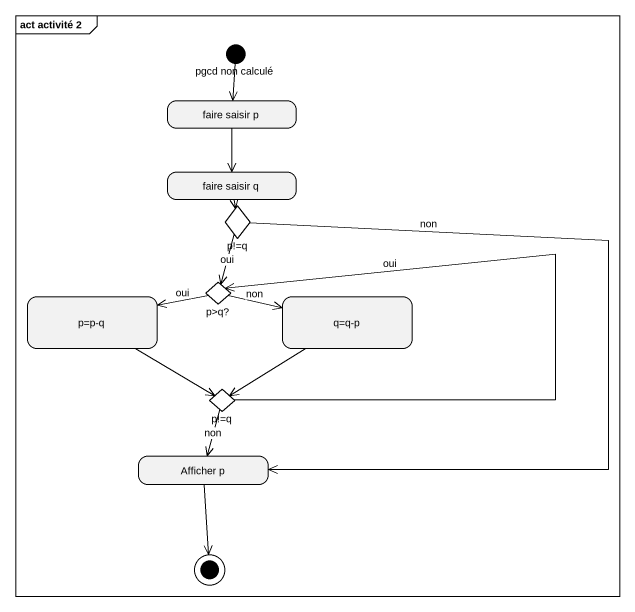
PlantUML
@startuml
mainframe act activité 2
hide empty description
state "pgcd non calculé" as pgcd_non_calculé <<start>>
state "faire saisir p" as faire_saisir_p
state "faire saisir q" as faire_saisir_q
state "p!=q" as p_q <<choice>>
state "p>q?" as p_q_2 <<choice>>
state "p=p-q" as p_p_q
state "q=q-p" as q_q_p
state "p!=q" as p_q_3 <<choice>>
state "Afficher p" as Afficher_p
pgcd_non_calculé --> faire_saisir_p
faire_saisir_p --> faire_saisir_q
faire_saisir_q --> p_q
p_q --> p_q_2 : oui
p_q --> Afficher_p : non
p_q_2 -left-> p_p_q : oui
p_q_2 -right-> q_q_p : non
p_p_q -right-> p_q_3
q_q_p --> p_q_3
p_q_3 -up-> p_q_2 : oui
p_q_3 --> Afficher_p : non
Afficher_p --> [*]
@enduml
